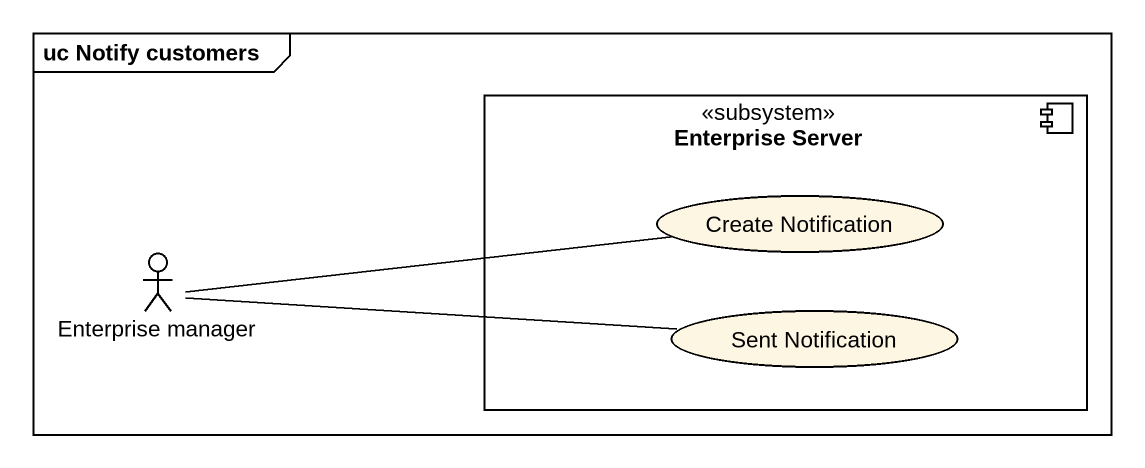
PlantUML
@startuml
mainframe uc Notify customers
component "Enterprise Server" as Enterprise_Server <<subsystem>> {
  usecase "Create Notification" as Create_Notification
  usecase "Sent Notification" as Sent_Notification
}
actor "Enterprise manager" as Enterprise_manager
Enterprise_manager -right- Create_Notification
Enterprise_manager -right- Sent_Notification
@enduml
